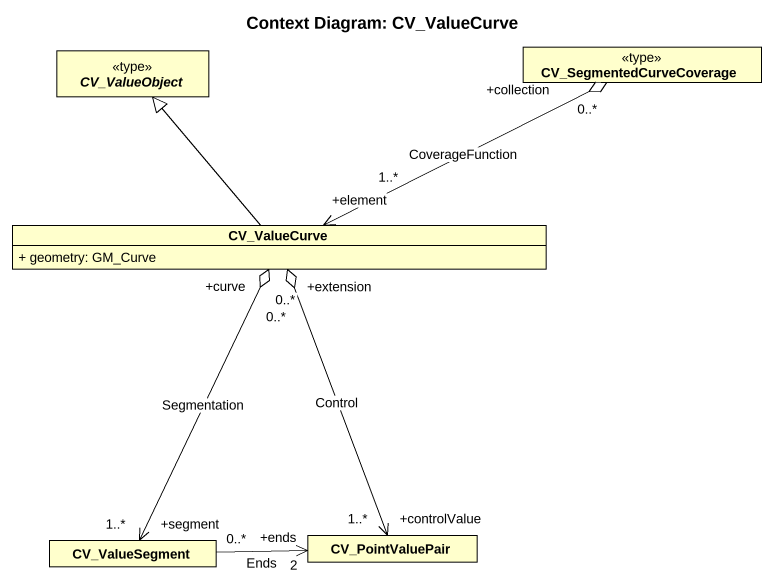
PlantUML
@startuml
title Context Diagram: CV_ValueCurve
hide circle
hide empty members
skinparam classAttributeIconSize 0
abstract class CV_ValueObject <<type>>
class CV_SegmentedCurveCoverage <<type>>
class CV_ValueCurve {
  + geometry: GM_Curve
}
class CV_PointValuePair
class CV_ValueSegment
CV_ValueCurve -up-|> CV_ValueObject
CV_ValueCurve "+element\n1..*" <-right-o "+collection\n0..*" CV_SegmentedCurveCoverage : CoverageFunction
CV_ValueCurve "+extension\n0..*" o--> "+controlValue\n1..*" CV_PointValuePair : Control
CV_ValueSegment "+segment\n1..*" <-up-o "+curve\n0..*" CV_ValueCurve : Segmentation
CV_ValueSegment "0..*" -right-> "+ends\n2" CV_PointValuePair : Ends
@enduml
